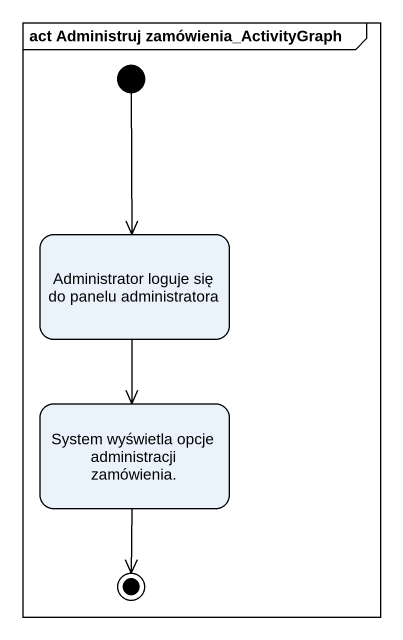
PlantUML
@startuml
mainframe act Administruj zamówienia_ActivityGraph
hide empty description
state "Administrator loguje się do panelu administratora" as Administrator_loguje_się_do
state "System wyświetla opcje administracji zamówienia." as System_wyświetla_opcje
[*] --> Administrator_loguje_się_do
Administrator_loguje_się_do --> System_wyświetla_opcje
System_wyświetla_opcje --> [*]
@enduml
